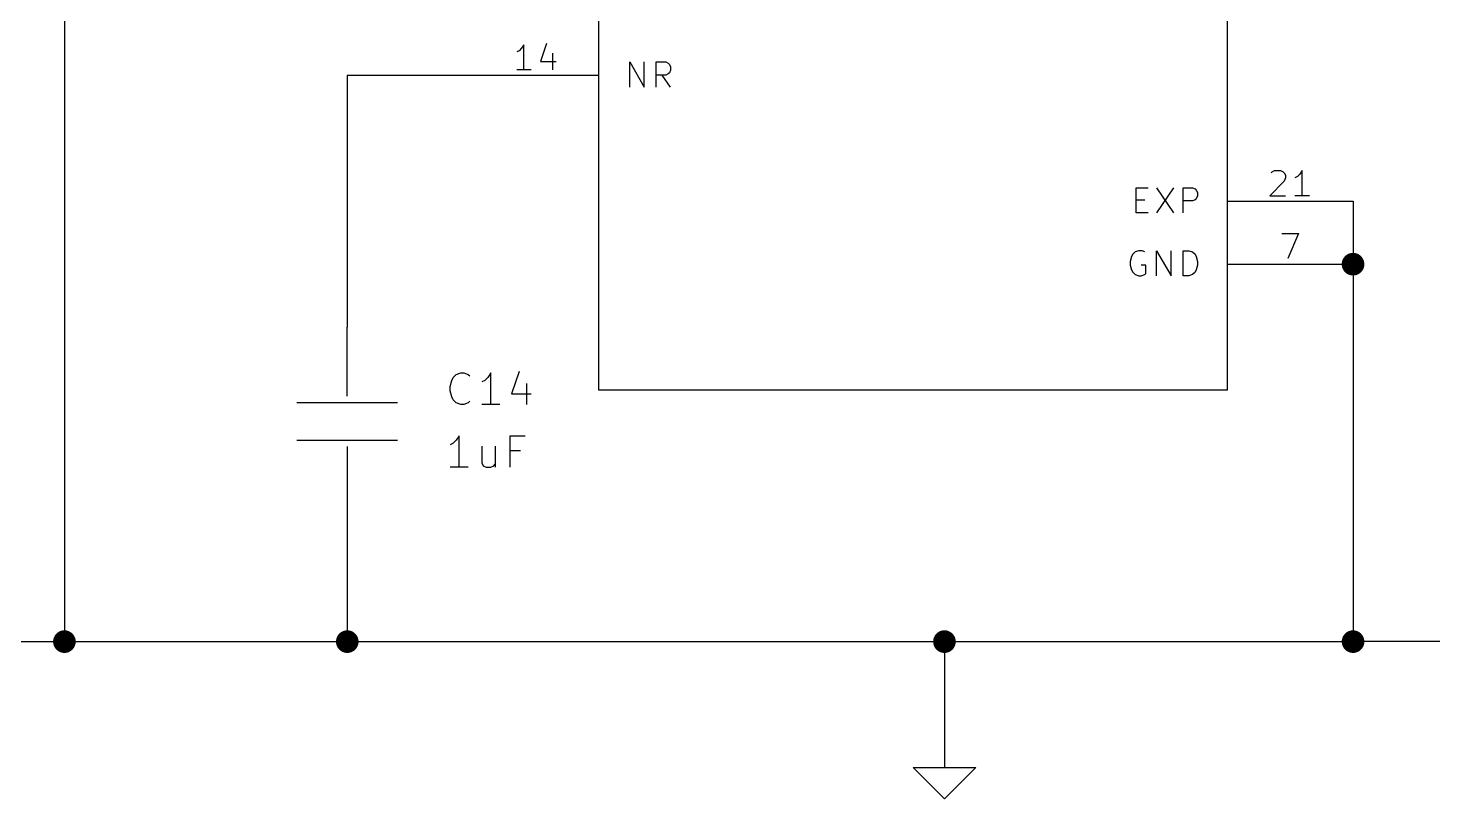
# Model space of a CAD drawing. Extents: x 0.4 to 11.3, y -7.9 to -0.4.
# Drawn here: x 4.292 to 6.527, y -5.6 to -4.375 of the extents above; entities that cross this region are included whole.
import ezdxf

# ---------------------------------------------------------------- set-up
doc = ezdxf.new("R2010")
doc.units = 0
doc.header["$MEASUREMENT"] = 0
for name, color, linetype in [('CYAN2', 4, 'CONTINUOUS'), ('GREEN3', 91, 'CONTINUOUS'), ('LYELLOW', 51, 'CONTINUOUS'), ('RED2', 1, 'CONTINUOUS'), ('RED3', 11, 'CONTINUOUS')]:
    doc.layers.add(name, color=color, linetype=linetype)

msp = doc.modelspace()

# ---------------------------------------------------------------- linework, layer by layer
at = {"layer": 'CYAN2', "linetype": 'CONTINUOUS'}
for p, q in [((5.2495, -4.4685), (5.2495, -4.4285)), ((5.2495, -4.4285), (5.2724, -4.4685)), ((5.2495, -4.4685), (5.2495, -4.4285)), ((5.2495, -4.4285), (5.2724, -4.4685)), ((5.2724, -4.4685), (5.2724, -4.4285)), ((5.2724, -4.4685), (5.2724, -4.4285)), ((5.2914, -4.4685), (5.2914, -4.4285)), ((5.2914, -4.4285), (5.3067, -4.4285)), ((5.2914, -4.4685), (5.2914, -4.4285)), ((5.2914, -4.4285), (5.3067, -4.4285)), ((5.3067, -4.4285), (5.3105, -4.4304)), ((5.3067, -4.4285), (5.3105, -4.4304)), ((5.3105, -4.4304), (5.3124, -4.4323)), ((5.3105, -4.4304), (5.3124, -4.4323)), ((5.3124, -4.4456), (5.3105, -4.4476)), ((5.3124, -4.4456), (5.3105, -4.4476)), ((5.3124, -4.4323), (5.3143, -4.4361)), ((5.3124, -4.4323), (5.3143, -4.4361)), ((5.3143, -4.4418), (5.3124, -4.4456)), ((5.3143, -4.4418), (5.3124, -4.4456)), ((5.3143, -4.4361), (5.3143, -4.4418)), ((5.3143, -4.4361), (5.3143, -4.4418)), ((5.3067, -4.4495), (5.2914, -4.4495)), ((5.3067, -4.4495), (5.2914, -4.4495)), ((5.3143, -4.4685), (5.301, -4.4495)), ((5.3143, -4.4685), (5.301, -4.4495)), ((5.3105, -4.4476), (5.3067, -4.4495)), ((5.3105, -4.4476), (5.3067, -4.4495)), ((6.0552, -4.6685), (6.0552, -4.6285)), ((6.0552, -4.6285), (6.0743, -4.6285)), ((6.0552, -4.6685), (6.0552, -4.6285)), ((6.0552, -4.6285), (6.0743, -4.6285)), ((6.0552, -4.6476), (6.0686, -4.6476)), ((6.0552, -4.6476), (6.0686, -4.6476)), ((6.0876, -4.6285), (6.1143, -4.6685)), ((6.1143, -4.6285), (6.0876, -4.6685)), ((6.0876, -4.6285), (6.1143, -4.6685)), ((6.1143, -4.6285), (6.0876, -4.6685)), ((6.1295, -4.6685), (6.1295, -4.6285)), ((6.1295, -4.6285), (6.1448, -4.6285)), ((6.1295, -4.6685), (6.1295, -4.6285)), ((6.1295, -4.6285), (6.1448, -4.6285)), ((6.1448, -4.6285), (6.1486, -4.6304)), ((6.1448, -4.6285), (6.1486, -4.6304)), ((6.1486, -4.6476), (6.1448, -4.6495)), ((6.1486, -4.6476), (6.1448, -4.6495)), ((6.1486, -4.6304), (6.1505, -4.6323)), ((6.1486, -4.6304), (6.1505, -4.6323)), ((6.1505, -4.6456), (6.1486, -4.6476)), ((6.1505, -4.6456), (6.1486, -4.6476)), ((6.1505, -4.6323), (6.1524, -4.6361)), ((6.1505, -4.6323), (6.1524, -4.6361)), ((6.1524, -4.6418), (6.1505, -4.6456)), ((6.1524, -4.6418), (6.1505, -4.6456)), ((6.1524, -4.6361), (6.1524, -4.6418)), ((6.1524, -4.6361), (6.1524, -4.6418)), ((6.0743, -4.6685), (6.0552, -4.6685)), ((6.0743, -4.6685), (6.0552, -4.6685)), ((6.1448, -4.6495), (6.1295, -4.6495)), ((6.1448, -4.6495), (6.1295, -4.6495)), ((6.0495, -4.7342), (6.0476, -4.738)), ((6.0495, -4.7342), (6.0476, -4.738)), ((6.0533, -4.7304), (6.0495, -4.7342)), ((6.0533, -4.7304), (6.0495, -4.7342)), ((6.059, -4.7285), (6.0533, -4.7304)), ((6.059, -4.7285), (6.0533, -4.7304)), ((6.0648, -4.7285), (6.059, -4.7285)), ((6.0648, -4.7285), (6.059, -4.7285)), ((6.0686, -4.7304), (6.0648, -4.7285)), ((6.0686, -4.7304), (6.0648, -4.7285)), ((6.0876, -4.7685), (6.0876, -4.7285)), ((6.0876, -4.7285), (6.1105, -4.7685)), ((6.0876, -4.7685), (6.0876, -4.7285)), ((6.0876, -4.7285), (6.1105, -4.7685)), ((6.1105, -4.7685), (6.1105, -4.7285)), ((6.1105, -4.7685), (6.1105, -4.7285)), ((6.1295, -4.7685), (6.1295, -4.7285)), ((6.1295, -4.7285), (6.139, -4.7285)), ((6.1295, -4.7685), (6.1295, -4.7285)), ((6.1295, -4.7285), (6.139, -4.7285)), ((6.139, -4.7285), (6.1448, -4.7304)), ((6.139, -4.7285), (6.1448, -4.7304)), ((6.1448, -4.7304), (6.1486, -4.7342)), ((6.1448, -4.7304), (6.1486, -4.7342)), ((6.1486, -4.7342), (6.1505, -4.738)), ((6.1486, -4.7342), (6.1505, -4.738)), ((6.0476, -4.738), (6.0457, -4.7456)), ((6.0476, -4.738), (6.0457, -4.7456)), ((6.0457, -4.7456), (6.0457, -4.7514)), ((6.0457, -4.7456), (6.0457, -4.7514)), ((6.0457, -4.7514), (6.0476, -4.759)), ((6.0457, -4.7514), (6.0476, -4.759)), ((6.0476, -4.759), (6.0495, -4.7628)), ((6.0476, -4.759), (6.0495, -4.7628)), ((6.0705, -4.7514), (6.0629, -4.7514)), ((6.0705, -4.7514), (6.0629, -4.7514)), ((6.0705, -4.7647), (6.0705, -4.7514)), ((6.0705, -4.7647), (6.0705, -4.7514)), ((6.1505, -4.759), (6.1486, -4.7628)), ((6.1505, -4.759), (6.1486, -4.7628)), ((6.1505, -4.738), (6.1524, -4.7456)), ((6.1505, -4.738), (6.1524, -4.7456)), ((6.1524, -4.7514), (6.1505, -4.759)), ((6.1524, -4.7514), (6.1505, -4.759)), ((6.1524, -4.7456), (6.1524, -4.7514)), ((6.1524, -4.7456), (6.1524, -4.7514)), ((6.0495, -4.7628), (6.0533, -4.7666)), ((6.0495, -4.7628), (6.0533, -4.7666)), ((6.0533, -4.7666), (6.059, -4.7685)), ((6.0533, -4.7666), (6.059, -4.7685)), ((6.059, -4.7685), (6.0629, -4.7685)), ((6.059, -4.7685), (6.0629, -4.7685)), ((6.0629, -4.7685), (6.0686, -4.7666)), ((6.0629, -4.7685), (6.0686, -4.7666)), ((6.0686, -4.7666), (6.0705, -4.7647)), ((6.0686, -4.7666), (6.0705, -4.7647)), ((6.139, -4.7685), (6.1295, -4.7685)), ((6.139, -4.7685), (6.1295, -4.7685)), ((6.1448, -4.7666), (6.139, -4.7685)), ((6.1448, -4.7666), (6.139, -4.7685)), ((6.1486, -4.7628), (6.1448, -4.7666)), ((6.1486, -4.7628), (6.1448, -4.7666)), ((4.9639, -4.9442), (4.9663, -4.9347)), ((4.9639, -4.9442), (4.9663, -4.9347)), ((4.9663, -4.9347), (4.9687, -4.9299)), ((4.9663, -4.9347), (4.9687, -4.9299)), ((4.9687, -4.9299), (4.9734, -4.9252)), ((4.9687, -4.9299), (4.9734, -4.9252)), ((4.9734, -4.9252), (4.9806, -4.9228)), ((4.9734, -4.9252), (4.9806, -4.9228)), ((4.9806, -4.9228), (4.9853, -4.9228)), ((4.9806, -4.9228), (4.9853, -4.9228)), ((4.9853, -4.9228), (4.9925, -4.9252)), ((4.9853, -4.9228), (4.9925, -4.9252)), ((4.9925, -4.9252), (4.9949, -4.9276)), ((4.9925, -4.9252), (4.9949, -4.9276)), ((5.0187, -4.9347), (5.0139, -4.9371)), ((5.0187, -4.9347), (5.0139, -4.9371)), ((5.0234, -4.9299), (5.0187, -4.9347)), ((5.0234, -4.9299), (5.0187, -4.9347)), ((5.0282, -4.9228), (5.0234, -4.9299)), ((5.0282, -4.9228), (5.0234, -4.9299)), ((5.0282, -4.9728), (5.0282, -4.9228)), ((5.0282, -4.9728), (5.0282, -4.9228)), ((5.0734, -4.9204), (5.0615, -4.9561)), ((5.0734, -4.9204), (5.0615, -4.9561)), ((4.9639, -4.9514), (4.9639, -4.9442)), ((4.9639, -4.9514), (4.9639, -4.9442)), ((4.9663, -4.9609), (4.9639, -4.9514)), ((4.9663, -4.9609), (4.9639, -4.9514)), ((4.9687, -4.9657), (4.9663, -4.9609)), ((4.9687, -4.9657), (4.9663, -4.9609)), ((5.0615, -4.9561), (5.0925, -4.9561)), ((5.0615, -4.9561), (5.0925, -4.9561)), ((5.0853, -4.9395), (5.0853, -4.9728)), ((5.0853, -4.9395), (5.0853, -4.9728)), ((4.9734, -4.9704), (4.9687, -4.9657)), ((4.9734, -4.9704), (4.9687, -4.9657)), ((4.9806, -4.9728), (4.9734, -4.9704)), ((4.9806, -4.9728), (4.9734, -4.9704)), ((4.9853, -4.9728), (4.9806, -4.9728)), ((4.9853, -4.9728), (4.9806, -4.9728)), ((4.9925, -4.9704), (4.9853, -4.9728)), ((4.9925, -4.9704), (4.9853, -4.9728)), ((4.9949, -4.968), (4.9925, -4.9704)), ((4.9949, -4.968), (4.9925, -4.9704)), ((5.0425, -4.9728), (5.0139, -4.9728)), ((5.0425, -4.9728), (5.0139, -4.9728)), ((4.9782, -5.0228), (4.9734, -5.0299)), ((4.9782, -5.0228), (4.9734, -5.0299)), ((4.9782, -5.0728), (4.9782, -5.0228)), ((4.9782, -5.0728), (4.9782, -5.0228)), ((5.0591, -5.0728), (5.0591, -5.0228)), ((5.0591, -5.0228), (5.0829, -5.0228)), ((5.0591, -5.0728), (5.0591, -5.0228)), ((5.0591, -5.0228), (5.0829, -5.0228)), ((4.9687, -5.0347), (4.9639, -5.0371)), ((4.9687, -5.0347), (4.9639, -5.0371)), ((4.9734, -5.0299), (4.9687, -5.0347)), ((4.9734, -5.0299), (4.9687, -5.0347)), ((5.0139, -5.0395), (5.0139, -5.0657)), ((5.0139, -5.0395), (5.0139, -5.0657)), ((5.0353, -5.0395), (5.0353, -5.0728)), ((5.0353, -5.0395), (5.0353, -5.0728)), ((5.0758, -5.0466), (5.0591, -5.0466)), ((5.0758, -5.0466), (5.0591, -5.0466)), ((4.9925, -5.0728), (4.9639, -5.0728)), ((4.9925, -5.0728), (4.9639, -5.0728)), ((5.0139, -5.0657), (5.0163, -5.0704)), ((5.0139, -5.0657), (5.0163, -5.0704)), ((5.0163, -5.0704), (5.021, -5.0728)), ((5.0163, -5.0704), (5.021, -5.0728)), ((5.021, -5.0728), (5.0282, -5.0728)), ((5.021, -5.0728), (5.0282, -5.0728)), ((5.0282, -5.0728), (5.0329, -5.0704)), ((5.0282, -5.0728), (5.0329, -5.0704)), ((5.0329, -5.0704), (5.0353, -5.068)), ((5.0329, -5.0704), (5.0353, -5.068))]:
    msp.add_line(p, q, dxfattribs=at)
at = {"layer": 'GREEN3', "linetype": 'CONTINUOUS'}
for p, q in [((4.35, -3.65), (4.35, -5.35)), ((5, -4.45), (4.8, -4.45)), ((4.8, -4.45), (4.8, -4.85)), ((6.4, -4.65), (6.4, -4.75)), ((6.4, -4.75), (6.4, -5.35)), ((4.8, -5.15), (4.8, -5.35)), ((3.35, -5.35), (4.35, -5.35)), ((4.35, -5.35), (4.8, -5.35)), ((4.8, -5.35), (5.75, -5.35)), ((5.75, -5.35), (6.4, -5.35)), ((5.75, -5.35), (5.75, -5.5)), ((6.95, -5.35), (6.4, -5.35))]:
    msp.add_line(p, q, dxfattribs=at)
at = {"layer": 'GREEN3', "const_width": 0.018}
for points in [[(6.391, -4.75, 1), (6.409, -4.75, 1)], [(4.341, -5.35, 1), (4.359, -5.35, 1)], [(4.791, -5.35, 1), (4.809, -5.35, 1)], [(5.741, -5.35, 1), (5.759, -5.35, 1)], [(6.391, -5.35, 1), (6.409, -5.35, 1)]]:
    msp.add_lwpolyline(points, format="xyb", close=True, dxfattribs=at)
at = {"layer": 'LYELLOW', "linetype": 'CONTINUOUS'}
for p, q in [((5.2, -4.95), (5.2, -3.15)), ((6.2, -3.15), (6.2, -4.95)), ((6.2, -4.95), (5.2, -4.95))]:
    msp.add_line(p, q, dxfattribs=at)
at = {"layer": 'RED2', "linetype": 'CONTINUOUS'}
for p, q in [((5.2, -4.95), (5.2, -3.15)), ((6.2, -3.15), (6.2, -4.95)), ((5.2, -4.45), (5, -4.45)), ((5.2, -4.45), (5, -4.45)), ((6.2, -4.65), (6.4, -4.65)), ((6.2, -4.65), (6.4, -4.65)), ((6.2, -4.75), (6.4, -4.75)), ((6.2, -4.75), (6.4, -4.75)), ((4.8, -4.96), (4.8, -4.85)), ((4.8, -4.96), (4.8, -4.85)), ((6.2, -4.95), (5.2, -4.95)), ((4.72, -4.97), (4.88, -4.97)), ((4.72, -5.03), (4.88, -5.03)), ((4.8, -5.04), (4.8, -5.15)), ((4.8, -5.04), (4.8, -5.15)), ((5.75, -5.5), (5.75, -5.55)), ((5.75, -5.6), (5.7, -5.55)), ((5.7, -5.55), (5.75, -5.55)), ((5.75, -5.55), (5.8, -5.55)), ((5.8, -5.55), (5.75, -5.6))]:
    msp.add_line(p, q, dxfattribs=at)
at = {"layer": 'RED3', "linetype": 'CONTINUOUS'}
for p, q in [((5.081, -4.4011), (5.0771, -4.4068)), ((5.081, -4.4011), (5.0771, -4.4068)), ((5.081, -4.4411), (5.081, -4.4011)), ((5.081, -4.4411), (5.081, -4.4011)), ((5.1171, -4.3992), (5.1076, -4.4278)), ((5.1171, -4.3992), (5.1076, -4.4278)), ((5.0733, -4.4106), (5.0695, -4.4125)), ((5.0733, -4.4106), (5.0695, -4.4125)), ((5.0771, -4.4068), (5.0733, -4.4106)), ((5.0771, -4.4068), (5.0733, -4.4106)), ((5.1267, -4.4144), (5.1267, -4.4411)), ((5.1267, -4.4144), (5.1267, -4.4411)), ((5.0924, -4.4411), (5.0695, -4.4411)), ((5.0924, -4.4411), (5.0695, -4.4411)), ((5.1076, -4.4278), (5.1324, -4.4278)), ((5.1076, -4.4278), (5.1324, -4.4278)), ((6.2695, -4.6049), (6.2714, -4.603)), ((6.2695, -4.6049), (6.2714, -4.603)), ((6.2714, -4.603), (6.2752, -4.6011)), ((6.2714, -4.603), (6.2752, -4.6011)), ((6.2752, -4.6011), (6.2848, -4.6011)), ((6.2752, -4.6011), (6.2848, -4.6011)), ((6.2848, -4.6011), (6.2886, -4.603)), ((6.2848, -4.6011), (6.2886, -4.603)), ((6.2886, -4.603), (6.2905, -4.6049)), ((6.2886, -4.603), (6.2905, -4.6049)), ((6.319, -4.6011), (6.3152, -4.6068)), ((6.319, -4.6011), (6.3152, -4.6068)), ((6.319, -4.6411), (6.319, -4.6011)), ((6.319, -4.6411), (6.319, -4.6011)), ((6.2905, -4.6182), (6.2676, -4.6411)), ((6.2905, -4.6182), (6.2676, -4.6411)), ((6.2905, -4.6049), (6.2924, -4.6087)), ((6.2905, -4.6049), (6.2924, -4.6087)), ((6.2924, -4.6125), (6.2905, -4.6182)), ((6.2924, -4.6125), (6.2905, -4.6182)), ((6.2924, -4.6087), (6.2924, -4.6125)), ((6.2924, -4.6087), (6.2924, -4.6125)), ((6.3114, -4.6106), (6.3076, -4.6125)), ((6.3114, -4.6106), (6.3076, -4.6125)), ((6.3152, -4.6068), (6.3114, -4.6106)), ((6.3152, -4.6068), (6.3114, -4.6106)), ((6.2676, -4.6411), (6.2924, -4.6411)), ((6.2676, -4.6411), (6.2924, -4.6411)), ((6.3305, -4.6411), (6.3076, -4.6411)), ((6.3305, -4.6411), (6.3076, -4.6411)), ((6.2867, -4.7011), (6.3133, -4.7011)), ((6.2867, -4.7011), (6.3133, -4.7011)), ((6.3133, -4.7011), (6.2962, -4.7411)), ((6.3133, -4.7011), (6.2962, -4.7411))]:
    msp.add_line(p, q, dxfattribs=at)

doc.saveas('drawing.dxf')
